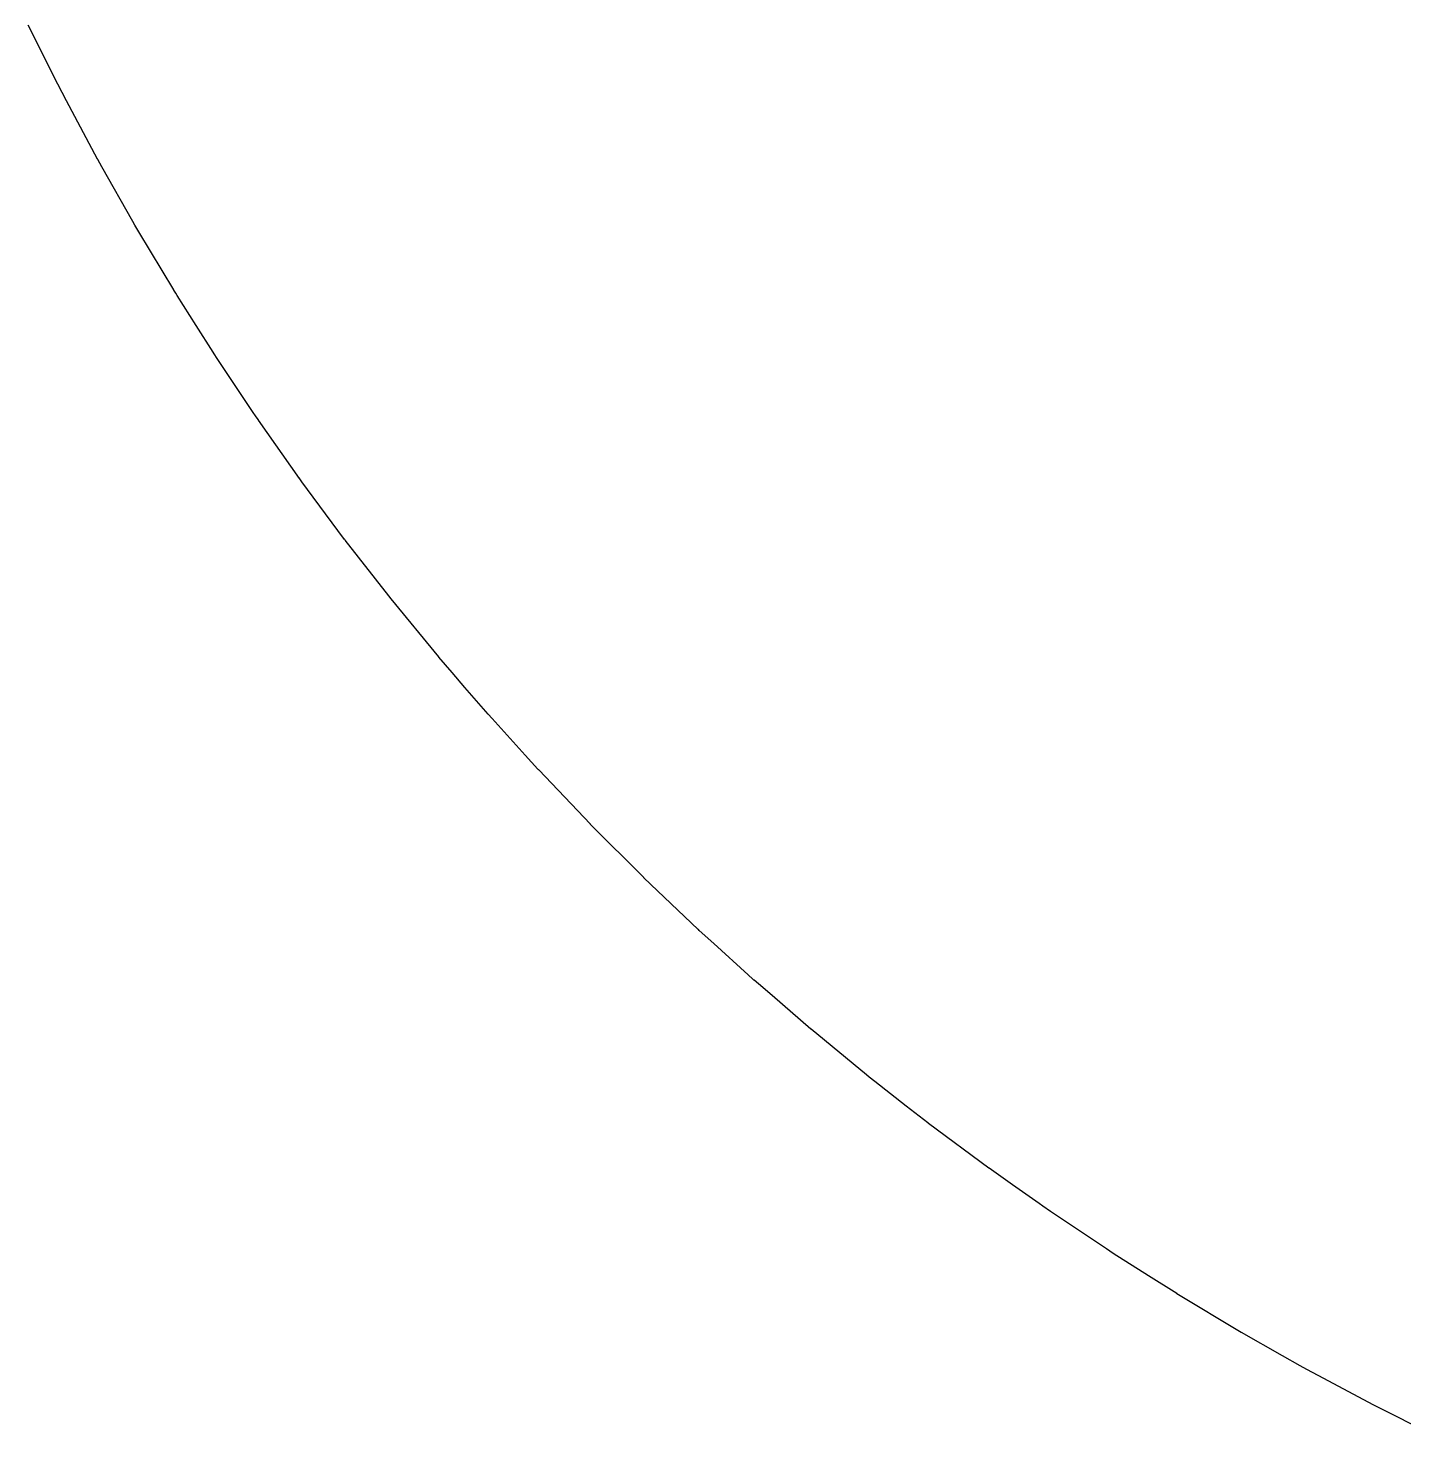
# Model space of a CAD drawing. Header units: inches. Extents: x -2.56 to 2.56, y -2.56 to 2.56.
# Drawn here: x -2.301 to -1.153, y -2.3 to -1.123 of the extents above; entities that cross this region are included whole.
import ezdxf

# ---------------------------------------------------------------- set-up
doc = ezdxf.new("R2010")
doc.units = ezdxf.units.IN
doc.header["$MEASUREMENT"] = 0
doc.layers.add('BLACK', color=250, linetype='CONTINUOUS')

msp = doc.modelspace()

# ---------------------------------------------------------------- linework, layer by layer
at = {"layer": 'BLACK', "linetype": 'CONTINUOUS'}
for p, q in [((-2.297, -1.1278), (-2.3007, -1.1203)), ((-2.297, -1.1279), (-2.297, -1.1278)), ((-2.2795, -1.1627), (-2.297, -1.1279)), ((-2.2725, -1.1766), (-2.2795, -1.1627)), ((-2.2724, -1.1767), (-2.2725, -1.1766)), ((-2.2725, -1.1766), (-2.2725, -1.1766)), ((-2.2688, -1.1836), (-2.2724, -1.1767)), ((-2.2724, -1.1767), (-2.2724, -1.1767)), ((-2.2428, -1.2323), (-2.2688, -1.1836)), ((-2.2688, -1.1836), (-2.2688, -1.1836)), ((-2.2688, -1.1836), (-2.2688, -1.1836)), ((-2.2427, -1.2323), (-2.2428, -1.2323)), ((-2.2428, -1.2323), (-2.2428, -1.2323)), ((-2.2427, -1.2324), (-2.2427, -1.2323)), ((-2.2393, -1.2385), (-2.2427, -1.2324)), ((-2.2134, -1.2842), (-2.2393, -1.2385)), ((-2.2393, -1.2385), (-2.2393, -1.2385)), ((-2.2117, -1.2872), (-2.2134, -1.2842)), ((-2.2117, -1.2873), (-2.2117, -1.2872)), ((-2.2117, -1.2872), (-2.2117, -1.2872)), ((-2.2117, -1.2872), (-2.2117, -1.2872)), ((-2.2085, -1.2927), (-2.2117, -1.2873)), ((-2.1793, -1.3413), (-2.2085, -1.2927)), ((-2.2085, -1.2927), (-2.2085, -1.2927)), ((-2.2085, -1.2927), (-2.2085, -1.2927)), ((-2.2085, -1.2927), (-2.2085, -1.2927)), ((-2.1793, -1.3414), (-2.1793, -1.3413)), ((-2.1793, -1.3413), (-2.1793, -1.3413)), ((-2.1776, -1.344), (-2.1793, -1.3414)), ((-2.1793, -1.3414), (-2.1793, -1.3414)), ((-2.1764, -1.346), (-2.1776, -1.344)), ((-2.1606, -1.3709), (-2.1764, -1.346)), ((-2.1764, -1.346), (-2.1764, -1.346)), ((-2.1465, -1.3931), (-2.1606, -1.3709)), ((-2.1456, -1.3946), (-2.1465, -1.3931)), ((-2.1456, -1.3947), (-2.1456, -1.3946)), ((-2.1456, -1.3946), (-2.1456, -1.3946)), ((-2.1455, -1.3947), (-2.1456, -1.3947)), ((-2.1431, -1.3984), (-2.1455, -1.3947)), ((-2.1136, -1.4426), (-2.1431, -1.3984)), ((-2.1431, -1.3984), (-2.1431, -1.3984)), ((-2.1431, -1.3984), (-2.1431, -1.3984)), ((-2.1431, -1.3984), (-2.1431, -1.3984)), ((-2.1106, -1.4471), (-2.1136, -1.4426)), ((-2.1136, -1.4426), (-2.1136, -1.4426)), ((-2.1105, -1.4471), (-2.1106, -1.4471)), ((-2.1106, -1.4471), (-2.1106, -1.4471)), ((-2.1105, -1.4472), (-2.1105, -1.4471)), ((-2.1087, -1.4498), (-2.1105, -1.4472)), ((-2.1105, -1.4472), (-2.1105, -1.4472)), ((-2.1086, -1.4499), (-2.1087, -1.4498)), ((-2.0743, -1.4987), (-2.1086, -1.4499)), ((-2.1086, -1.4499), (-2.1086, -1.4499)), ((-2.0742, -1.4987), (-2.0743, -1.4987)), ((-2.0742, -1.4988), (-2.0742, -1.4987)), ((-2.0742, -1.4987), (-2.0742, -1.4987)), ((-2.073, -1.5005), (-2.0742, -1.4988)), ((-2.0729, -1.5005), (-2.073, -1.5005)), ((-2.0723, -1.5013), (-2.0729, -1.5005)), ((-2.0629, -1.5141), (-2.0723, -1.5013)), ((-2.0367, -1.5494), (-2.0629, -1.5141)), ((-2.0366, -1.5494), (-2.0367, -1.5494)), ((-2.0367, -1.5494), (-2.0367, -1.5494)), ((-2.0366, -1.5495), (-2.0366, -1.5494)), ((-2.0362, -1.55), (-2.0366, -1.5495)), ((-1.9999, -1.5965), (-2.0362, -1.55)), ((-2.0362, -1.55), (-2.0362, -1.55)), ((-1.998, -1.599), (-1.9999, -1.5965)), ((-1.9979, -1.5991), (-1.998, -1.599)), ((-1.998, -1.599), (-1.998, -1.599)), ((-1.9582, -1.6475), (-1.9979, -1.5991)), ((-1.9979, -1.5991), (-1.9979, -1.5991)), ((-1.9581, -1.6475), (-1.9582, -1.6475)), ((-1.9581, -1.6476), (-1.9581, -1.6475)), ((-1.958, -1.6477), (-1.9581, -1.6476)), ((-1.9581, -1.6476), (-1.9581, -1.6476)), ((-1.947, -1.6604), (-1.958, -1.6477)), ((-1.9363, -1.6729), (-1.947, -1.6604)), ((-1.9171, -1.6951), (-1.9363, -1.6729)), ((-1.917, -1.6952), (-1.9171, -1.6951)), ((-1.9171, -1.6951), (-1.9171, -1.6951)), ((-1.9137, -1.6988), (-1.917, -1.6952)), ((-1.917, -1.6952), (-1.917, -1.6952)), ((-1.8861, -1.7293), (-1.9137, -1.6988)), ((-1.8754, -1.7411), (-1.8861, -1.7293)), ((-1.8749, -1.7416), (-1.8754, -1.7411)), ((-1.8749, -1.7417), (-1.8749, -1.7416)), ((-1.8748, -1.7417), (-1.8749, -1.7417)), ((-1.8749, -1.7417), (-1.8749, -1.7417)), ((-1.8316, -1.7871), (-1.8748, -1.7417)), ((-1.8316, -1.7872), (-1.8316, -1.7871)), ((-1.8316, -1.7871), (-1.8316, -1.7871)), ((-1.8315, -1.7872), (-1.8316, -1.7872)), ((-1.7872, -1.8315), (-1.8315, -1.7872)), ((-1.7872, -1.8316), (-1.7872, -1.8315)), ((-1.7871, -1.8316), (-1.7872, -1.8316)), ((-1.7417, -1.8748), (-1.7871, -1.8316)), ((-1.7871, -1.8316), (-1.7871, -1.8316)), ((-1.7417, -1.8749), (-1.7417, -1.8748)), ((-1.7416, -1.8749), (-1.7417, -1.8749)), ((-1.7417, -1.8749), (-1.7417, -1.8749)), ((-1.7409, -1.8756), (-1.7416, -1.8749)), ((-1.7287, -1.8866), (-1.7409, -1.8756)), ((-1.7, -1.9127), (-1.7287, -1.8866)), ((-1.6961, -1.9162), (-1.7, -1.9127)), ((-1.6952, -1.917), (-1.6961, -1.9162)), ((-1.6951, -1.9171), (-1.6952, -1.917)), ((-1.6952, -1.917), (-1.6952, -1.917)), ((-1.6914, -1.9203), (-1.6951, -1.9171)), ((-1.6951, -1.9171), (-1.6951, -1.9171)), ((-1.6801, -1.93), (-1.6914, -1.9203)), ((-1.6477, -1.958), (-1.6801, -1.93)), ((-1.6476, -1.9581), (-1.6477, -1.958)), ((-1.6475, -1.9581), (-1.6476, -1.9581)), ((-1.6476, -1.9581), (-1.6476, -1.9581)), ((-1.6012, -1.9962), (-1.6475, -1.9581)), ((-1.5991, -1.9979), (-1.6012, -1.9962)), ((-1.599, -1.998), (-1.5991, -1.9979)), ((-1.5991, -1.9979), (-1.5991, -1.9979)), ((-1.5944, -2.0016), (-1.599, -1.998)), ((-1.599, -1.998), (-1.599, -1.998)), ((-1.5681, -2.0221), (-1.5944, -2.0016)), ((-1.5502, -2.036), (-1.5681, -2.0221)), ((-1.5496, -2.0365), (-1.5502, -2.036)), ((-1.5502, -2.036), (-1.5502, -2.036)), ((-1.5502, -2.036), (-1.5502, -2.036)), ((-1.5495, -2.0366), (-1.5496, -2.0365)), ((-1.5496, -2.0365), (-1.5496, -2.0365)), ((-1.4991, -2.0739), (-1.5495, -2.0366)), ((-1.5495, -2.0366), (-1.5495, -2.0366)), ((-1.5495, -2.0366), (-1.5495, -2.0366)), ((-1.4991, -2.074), (-1.4991, -2.0739)), ((-1.499, -2.074), (-1.4991, -2.074)), ((-1.4991, -2.074), (-1.4991, -2.074)), ((-1.4795, -2.0878), (-1.499, -2.074)), ((-1.4573, -2.1034), (-1.4795, -2.0878)), ((-1.4541, -2.1057), (-1.4573, -2.1034)), ((-1.4478, -2.1101), (-1.4541, -2.1057)), ((-1.4477, -2.1102), (-1.4478, -2.1101)), ((-1.4478, -2.1101), (-1.4478, -2.1101)), ((-1.4011, -2.1413), (-1.4477, -2.1102)), ((-1.4477, -2.1102), (-1.4477, -2.1102)), ((-1.3956, -2.145), (-1.4011, -2.1413)), ((-1.3955, -2.145), (-1.3956, -2.145)), ((-1.3955, -2.1451), (-1.3955, -2.145)), ((-1.3954, -2.1451), (-1.3955, -2.1451)), ((-1.366, -2.1637), (-1.3954, -2.1451)), ((-1.3425, -2.1786), (-1.366, -2.1637)), ((-1.3424, -2.1787), (-1.3425, -2.1786)), ((-1.3425, -2.1786), (-1.3425, -2.1786)), ((-1.2887, -2.2109), (-1.3424, -2.1787)), ((-1.3424, -2.1787), (-1.3424, -2.1787)), ((-1.2886, -2.2109), (-1.2887, -2.2109)), ((-1.2885, -2.211), (-1.2886, -2.2109)), ((-1.2886, -2.2109), (-1.2886, -2.2109)), ((-1.2541, -2.2305), (-1.2885, -2.211)), ((-1.2885, -2.211), (-1.2885, -2.211)), ((-1.2394, -2.2388), (-1.2541, -2.2305)), ((-1.234, -2.2419), (-1.2394, -2.2388)), ((-1.2339, -2.2419), (-1.234, -2.2419)), ((-1.2338, -2.2419), (-1.2339, -2.2419)), ((-1.2339, -2.2419), (-1.2339, -2.2419)), ((-1.2198, -2.2495), (-1.2338, -2.2419)), ((-1.1786, -2.2715), (-1.2198, -2.2495)), ((-1.1785, -2.2715), (-1.1786, -2.2715)), ((-1.1786, -2.2715), (-1.1786, -2.2715)), ((-1.1225, -2.2997), (-1.1785, -2.2715)), ((-1.1785, -2.2715), (-1.1785, -2.2715))]:
    msp.add_line(p, q, dxfattribs=at)

doc.saveas('drawing.dxf')
